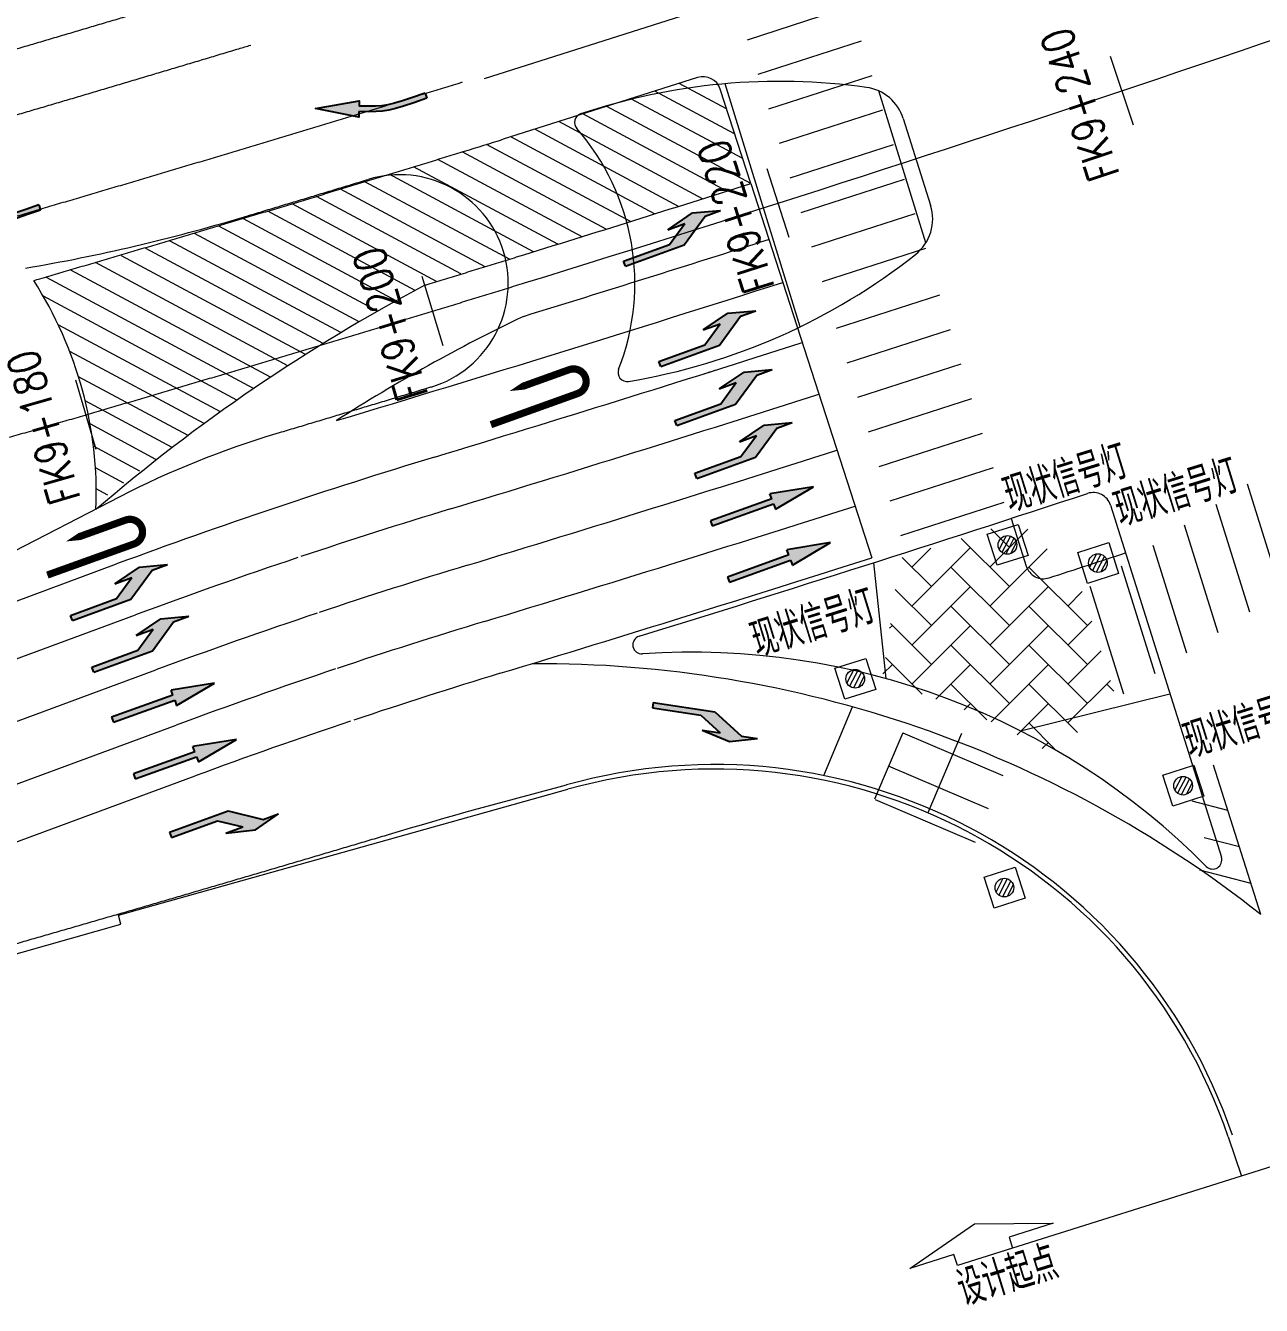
# Model space of a CAD drawing. Header units: millimetres. Extents: x 523446 to 528898, y 388189 to 392165.
# Drawn here: x 525343.4 to 525411.7, y 388938.6 to 389009.4 of the extents above; entities that cross this region are included whole.
import ezdxf
from ezdxf.enums import TextEntityAlignment as Align

# ---------------------------------------------------------------- set-up
doc = ezdxf.new("R2010")
doc.units = ezdxf.units.MM
doc.linetypes.add('33', pattern=[6, 3, -3])
for name, color, linetype, lineweight in [('0-现状交通设施2018', 7, 'Continuous', 0), ('0-现状信号灯', 7, 'Continuous', 40), ('000-scy-机动车道线', 5, 'Continuous', 60), ('人行横道', 7, 'Continuous', 30), ('设计范围', 7, 'Continuous', 40)]:
    doc.layers.add(name, color=color, linetype=linetype, lineweight=lineweight)
for name, color, linetype in [('FZZD-标注路线桩号', 7, 'Continuous'), ('MEDS道路平面中线-FZZD', 7, 'Continuous'), ('侧分带与渠化岛', 3, 'Continuous'), ('标注', 3, 'Continuous'), ('标线（实）', 1, 'Continuous'), ('标线（虚）', 1, '33'), ('箭头', 7, 'Continuous')]:
    doc.layers.add(name, color=color, linetype=linetype)
doc.styles.add('HZTXT_S', font='TXT_S.shx', dxfattribs={"width": 0.75, "bigfont": 'HZTXT.shx'})
doc.styles.add('MEDS', font='TXT_S.SHX', dxfattribs={"width": 0.75, "bigfont": 'hztxt.shx'})

# ---------------------------------------------------------------- blocks, each defined once
blk = doc.blocks.new('y')
blk.add_hatch(color=0).paths.add_polyline_path([(0.5500000000000007, 0.2249999999999988), (0.5500000000000007, -0.2750000000000011), (0.75, 0.5249999999999989), (0.5500000000000007, 1.274999999999999), (0.5500000000000007, 0.8249999999999988), (0, -8.47806673350119e-16), (0, -1.725000000000001), (0.1500000000000004, -1.725000000000001), (0.1500000000000004, -0.3750000000000009)])
at = {"color": 0}
for p, q in [((0.75, 0.524999999999999), (0.5500000000000007, 1.274999999999999)), ((0.5500000000000007, 0.8249999999999988), (0.5500000000000007, 1.274999999999999)), ((0, -8.881784197001252e-16), (0.5500000000000007, 0.8249999999999988)), ((0.5500000000000007, -0.2750000000000012), (0.75, 0.524999999999999)), ((0.1500000000000004, -0.3750000000000009), (0.5500000000000007, 0.2249999999999988)), ((0.5500000000000007, -0.2750000000000012), (0.5500000000000007, 0.2249999999999988)), ((0, -1.725000000000001), (0, -4.440892098500626e-16)), ((0.1500000000000004, -1.725000000000001), (0.1500000000000004, -0.3750000000000009)), ((0, -1.725000000000001), (0.1500000000000004, -1.725000000000001))]:
    blk.add_line(p, q, dxfattribs=at)
blk = doc.blocks.new('zx')
blk.add_hatch(color=0).paths.add_polyline_path([(0.07499999999999973, -1.2), (0.2249999999999996, -1.2), (0, 0), (-0.2250000000000001, -1.2), (-0.07500000000000019, -1.2), (-0.07500000000000019, -3), (0.07499999999999973, -3)])
at = {"color": 0}
for p, q in [((0, 0), (-0.2250000000000001, -1.2)), ((0.2249999999999996, -1.2), (0, 0)), ((-0.07500000000000018, -1.2), (-0.2250000000000001, -1.2)), ((-0.07500000000000018, -1.2), (-0.07500000000000018, -3)), ((0.07499999999999973, -3), (0.07499999999999973, -1.2)), ((0.07499999999999973, -1.2), (0.2249999999999996, -1.2)), ((-0.07500000000000018, -3), (0.07499999999999973, -3))]:
    blk.add_line(p, q, dxfattribs=at)
blk = doc.blocks.new('箭头（调头）')
at = {"color": 0}
blk.add_lwpolyline([(0, 0, 0.4, 0.4, 0), (0, 5.099999999998545, 0.4, 0.4, 0.9999999999999999), (-1.399999999994179, 5.099999999998545, 0.4, 0.4, 0), (-1.399999999994179, 4, 1.2, 0, 0), (-1.399999999994179, 1.599999999998545, 0, 0, 0)], format="xyseb", dxfattribs=at)
blk = doc.blocks.new('箭头新国标')
at = {"linetype": 'Continuous'}
blk.add_hatch(color=256, dxfattribs=at).paths.add_polyline_path([(525627.0375646695, 389043.7308546441), (525626.85991736, 389043.2382465906), (525626.7264190881, 389042.8397805197), (525626.6307628449, 389042.4909715736), (525626.566641627, 389042.1473349018), (525626.5277484291, 389041.7643856538), (525626.5077762465, 389041.2976389701), (525626.5004180741, 389040.7026100042), (525626.4993669065, 389039.9348139126), (525626.7993669065, 389039.9348139126), (525626.8003827379, 389040.6850524278), (525626.8074935557, 389041.2662805773), (525626.8267943476, 389041.7217808149), (525626.8643801003, 389042.0948355765), (525626.9263458007, 389042.4287272991), (525627.0187864351, 389042.7667384183), (525627.1477969905, 389043.152151371), (525627.3194724558, 389043.6282486013), (525627.6013802422, 389043.5256425583), (525627.9993669065, 389045.9348139124), (525626.7556568834, 389043.8334606873)])
at = {"linetype": 'ByBlock'}
blk.add_line((525626.7993669066, 389039.9348139127), (525626.4993669066, 389039.9348139127), dxfattribs=at)
at = {"color": 0, "linetype": 'Continuous'}
blk.add_lwpolyline([(525627.0375646695, 389043.7308546443), (525626.7556568834, 389043.8334606873), (525627.9993669066, 389045.9348139127), (525627.601380242, 389043.5256425583), (525627.3194724558, 389043.6282486013)], dxfattribs=at)
for points in [[(525626.4993669066, 389039.9348139127), (525626.5004180742, 389040.7026100102), (525626.5077762466, 389041.2976389727), (525626.5277484292, 389041.7643856526), (525626.566641627, 389042.1473349023), (525626.6307628448, 389042.4909715739), (525626.7264190878, 389042.8397805199), (525626.859917361, 389043.2382465926), (525627.0375646695, 389043.7308546443)], [(525626.7993669066, 389039.9348139127), (525626.8003827378, 389040.6850524206), (525626.8074935558, 389041.2662805753), (525626.8267943477, 389041.7217808146), (525626.8643801003, 389042.0948355763), (525626.9263458005, 389042.4287272979), (525627.0187864351, 389042.7667384176), (525627.1477969913, 389043.1521513727), (525627.3194724558, 389043.6282486013)]]:
    blk.add_lwpolyline(points)
blk = doc.blocks.new('7')
at = {"layer": '0-现状信号灯', "linetype": 'Continuous', "lineweight": 0, "ltscale": 0.005}
for p, q in [((525414.8998679431, 388753.3593147711), (525416.6155864513, 388753.903658412)), ((525416.6155864513, 388753.903658412), (525417.1599300923, 388752.187939904)), ((525415.444211584, 388751.643596263), (525414.8998679431, 388753.3593147711)), ((525415.9374142907, 388753.2836228181), (525415.5550406991, 388752.5458674628)), ((525416.1805043139, 388753.2636822056), (525415.7114769937, 388752.3587362973)), ((525416.3737923226, 388753.1476530984), (525415.9177153029, 388752.2676936266)), ((525416.511550422, 388752.9244840396), (525416.1794835215, 388752.2837909074)), ((525417.1599300923, 388752.187939904), (525415.444211584, 388751.643596263))]:
    blk.add_line(p, q, dxfattribs=at)
blk.add_ellipse((525416.0179651701, 388752.7739053484), major_axis=(0.3648974809175849, 0.3648974809175849), ratio=0.9999999999947542, start_param=3.156470216024712, end_param=9.439655523204298, dxfattribs=at)

msp = doc.modelspace()

# ---------------------------------------------------------------- hatches: boundary and pattern name
at = {"layer": '人行横道', "linetype": 'ByBlock', "lineweight": 0}
h = msp.add_hatch(dxfattribs=at)
h.set_pattern_fill('AR-HBONE', color=256, scale=0.015, style=0)
h.set_pattern_definition([(45, (0, 0), (2.1316282072803e-16, 2.155261469056597), [4.572, -1.524]), (135, (1.077629999956116, 1.077630000014324), (2.1316282072803e-16, 2.155261469056597), [4.572, -1.524])])
edge = h.paths.add_edge_path()
edge.add_line((525401.6431607957, 388978.6318847154), (525398.318196571, 388982.0526454707))
edge.add_arc((524927.8786707587, 390428.2086588535), 1520.749999996594, 287.7593095609963, 288.01988508866117, ccw=False)
edge.add_line((525391.7363798604, 388979.9280961874), (525390.734393727, 388973.0729369409))
edge.add_arc((525381.5204486221, 388938.2720286837), 35.99999999887685, 59.14242779336257, 75.17053525860052, ccw=False)
edge.add_line((525399.9850541898, 388969.1760468876), (525403.7903900684, 388971.8779062356))
edge.add_line((525403.7903900684, 388971.8779062356), (525401.6431607957, 388978.6318847154))

# ---------------------------------------------------------------- linework, layer by layer
at = {"layer": '000-scy-机动车道线', "color": 5, "linetype": 'ByBlock', "lineweight": 0}
for p, q in [((525348.5518779297, 388960.1828779299), (525373.381885778, 388967.1470225602)), ((525299.9998779297, 388945.9334732658), (525348.6748779297, 388959.6808779296)), ((525348.6748779297, 388959.6808779296), (525348.5518779297, 388960.1828779299)), ((525409.8808234223, 388947.9358015694), (525410.6229041865, 388945.7575073958))]:
    msp.add_line(p, q, dxfattribs=at)
for radius in [30.25, 30]:
    msp.add_arc((525381.4834499272, 388938.261651551), radius, 18.81246688231681, 105.6673694066496, dxfattribs=at)
at = {"layer": 'FZZD-标注路线桩号', "color": 7, "linetype": 'ByBlock', "lineweight": 0}
for p, q in [((525404.6430490115, 389003.8843532153), (525403.3733702411, 389007.6774938428)), ((525385.6102425323, 388997.6542879181), (525384.3912503307, 389001.4640199313)), ((525366.4963390455, 388991.6784118309), (525365.3278164156, 388995.503925504)), ((525347.3151532693, 388985.9385586795), (525346.1881701916, 388989.7765150553))]:
    msp.add_line(p, q, dxfattribs=at)
at = {"layer": 'MEDS道路平面中线-FZZD', "color": 6, "linetype": 'ByBlock', "lineweight": 0}
msp.add_lwpolyline([(525342.518037544, 388986.618925404, 0.000108906), (525343.502013592, 388986.906007452, 0.000111042), (525344.485862031, 388987.193526521, 0.000113177), (525345.469580206, 388987.481490957, 0.000115312), (525346.453165452, 388987.769909102, 0.000117448), (525347.436615094, 388988.058789296, 0.000119583), (525348.419926441, 388988.348139873, 0.000121719), (525349.403096794, 388988.637969165, 0.000123854), (525350.38612344, 388988.928285501, 0.00012599), (525351.369003653, 388989.219097204, 0.000128125), (525352.351734696, 388989.510412595, 0.00013026), (525353.334313818, 388989.80223999, 0.000132396), (525354.316738254, 388990.094587701, 0.000134531), (525355.299005228, 388990.387464037, 0.000136667), (525356.28111195, 388990.680877302, 0.000138802), (525357.263055614, 388990.974835796, 0.000140937), (525358.244833403, 388991.269347813, 0.000143073), (525359.226442483, 388991.564421645, 0.000145208), (525360.207880009, 388991.860065578, 0.000147344), (525361.189143119, 388992.156287895, 0.000149479), (525362.170228937, 388992.453096872, 0.000151615), (525363.151134572, 388992.750500782, 0.00015375), (525364.131857118, 388993.048507892, 0.000155885), (525365.112393652, 388993.347126466, 0.000158021), (525366.092741239, 388993.646364761, 0.000160156), (525367.072896924, 388993.946231029, 0.000162292), (525368.052857739, 388994.246733519, 0.000164427), (525369.032620699, 388994.547880471, 0.000166562), (525370.012182802, 388994.849680124, 0.000170833), (525370.991541029, 388995.152140708)], format="xyb", dxfattribs=at)
at = {"layer": 'MEDS道路平面中线-FZZD', "color": 233, "linetype": 'ByBlock', "lineweight": 0}
msp.add_arc((524927.878670771, 390428.208658858), 1500.000000000167, 287.1820392403596, 290.1740171137956, dxfattribs=at)
at = {"layer": '人行横道', "linetype": 'ByBlock', "lineweight": 0}
for p, q in [((525391.9014009603, 388970.2719356004), (525390.329436192, 388966.5937666582)), ((525395.1455576946, 388970.2289968038), (525393.2731856897, 388965.8479186172))]:
    msp.add_line(p, q, dxfattribs=at)
for points in [[(525383.3081715897, 389008.60248146), (525389.0177775895, 389010.447846184)], [(525383.9008864982, 389006.6921826768), (525389.6104924979, 389008.5375474008)], [(525384.4936014066, 389004.7818838935), (525390.2032074063, 389006.6272486175)], [(525385.086316315, 389002.8715851102), (525390.7959223147, 389004.7169498343)], [(525385.6790312234, 389000.961286327), (525391.3886372232, 389002.806651051)], [(525386.2717461318, 388999.0509875437), (525391.9813521316, 389000.8963522678)], [(525386.8644610402, 388997.1406887604), (525392.57406704, 388998.9860534845)], [(525387.4571759487, 388995.2303899772), (525393.1667819484, 388997.0757547012)], [(525388.2282654177, 388992.6449426997), (525393.9378714175, 388994.4903074238)], [(525388.8209803262, 388990.7346439165), (525394.5305863259, 388992.5800086405)], [(525389.4136952346, 388988.8243451332), (525395.1233012343, 388990.6697098573)], [(525390.006410143, 388986.9140463499), (525395.7160161427, 388988.759411074)], [(525390.5991250514, 388985.0037475667), (525396.3087310512, 388986.8491122908)], [(525391.1918399598, 388983.0934487834), (525396.9014459596, 388984.9388135075)], [(525412.8169388649, 388978.0763246602), (525410.955423713, 388984.0243293007)], [(525391.7845548682, 388981.1831500002), (525397.494160868, 388983.0285147242)], [(525411.0761305239, 388976.9424877745), (525409.214615372, 388982.8904924151)], [(525409.335322183, 388975.808650889), (525407.473807031, 388981.7566555295)], [(525407.594513842, 388974.6748140033), (525405.7329986901, 388980.6228186439)], [(525405.8537055011, 388973.5409771177), (525403.9921903491, 388979.4889817582)], [(525404.1128971601, 388972.4071402321), (525402.2513820083, 388978.3551448726)], [(525391.9014009603, 388970.2719356004), (525397.4186795778, 388967.9139776761)], [(525391.0931827843, 388968.4423541951), (525396.6104614015, 388966.084396271)], [(525390.3739077765, 388966.5747605263), (525395.8911863944, 388964.2168026022)]]:
    msp.add_lwpolyline(points, dxfattribs=at)
at = {"layer": '侧分带与渠化岛', "color": 3, "lineweight": 0}
for p, q in [((525386.2323440381, 388992.7315495993), (525382.0731999436, 389006.1662179669)), ((525386.2323440381, 388992.7315495993), (525382.0731999436, 389006.1662179669)), ((525393.1710478725, 388997.3697005654), (525390.571403437, 389005.7669477084)), ((525393.1710478725, 388997.3697005654), (525390.571403437, 389005.7669477084)), ((525391.9230114943, 389004.2411875341), (525393.4339195347, 388999.4428083992)), ((525391.9230114943, 389004.2411875341), (525393.4339195347, 388999.4428083992)), ((525403.3740878657, 388982.8575235744), (525409.5048565848, 388963.3872765994)), ((525397.8891478829, 388982.1295195273), (525398.7230322598, 388979.4913736662)), ((525390.2737635594, 388979.6771495183), (525390.9543172643, 388973.2720354141)), ((525398.4109648949, 388970.3733986361), (525406.6557794738, 388972.4354461753))]:
    msp.add_line(p, q, dxfattribs=at)
at = {"layer": '侧分带与渠化岛', "color": 3, "lineweight": 0, "flags": 128}
for points in [[(525355.3720080452, 388998.7686615775, 1.314787057960949e-05), (525355.7343077133, 388998.8773332738, 1.587060706276456e-05), (525356.1686835772, 388999.0077415656, 1.597605462750363e-05), (525356.6030132751, 388999.1382566388, 1.608151557463766e-05), (525357.0372965573, 388999.2688792102, 1.618697760947431e-05), (525357.4715331827, 388999.3996099989, 1.62924163966991e-05), (525357.9057228982, 388999.5304497207, 1.639789319360079e-05), (525358.3398654584, 388999.6613990932, 1.650333422052266e-05), (525358.7739606133, 388999.792458833, 1.660878908587779e-05), (525359.2080081138, 388999.9236296566, 1.671428213150134e-05), (525359.6420077113, 389000.0549122803, 1.681973937570411e-05), (525360.0759591531, 389000.1863074198, 1.692517367451174e-05), (525360.5098621908, 389000.3178157915, 1.703058514613495e-05), (525360.9437165698, 389000.4494381099, 1.713603496576567e-05), (525361.3775220414, 389000.5811750913, 1.724148609102596e-05), (525361.8112783484, 389000.7130274494, 1.734707397589429e-05), (525362.2449852403, 389000.8449958997, 3.776937128735446e-06), (525362.3388353245, 389000.8735783732, 3.776937128735446e-06)], [(525355.3720080452, 388998.7686615775, 1.314787057960949e-05), (525355.7343077133, 388998.8773332738, 1.587060706276456e-05), (525356.1686835772, 388999.0077415656, 1.597605462750363e-05), (525356.6030132751, 388999.1382566388, 1.608151557463766e-05), (525357.0372965573, 388999.2688792102, 1.618697760947431e-05), (525357.4715331827, 388999.3996099989, 1.62924163966991e-05), (525357.9057228982, 388999.5304497207, 1.639789319360079e-05), (525358.3398654584, 388999.6613990932, 1.650333422052266e-05), (525358.7739606133, 388999.792458833, 1.660878908587779e-05), (525359.2080081138, 388999.9236296566, 1.671428213150134e-05), (525359.6420077113, 389000.0549122803, 1.681973937570411e-05), (525360.0759591531, 389000.1863074198, 1.692517367451174e-05), (525360.5098621908, 389000.3178157915, 1.703058514613495e-05), (525360.9437165698, 389000.4494381099, 1.713603496576567e-05), (525361.3775220414, 389000.5811750913, 1.724148609102596e-05), (525361.8112783484, 389000.7130274494, 1.734707397589429e-05), (525362.2449852403, 389000.8449958997, 3.776937128735446e-06), (525362.3388353245, 389000.8735783732, 3.776937128735446e-06)], [(525365.8350269294, 388989.3941777358, -3.851938815397434e-06), (525365.7386072847, 388989.3648127561, -1.734707397953832e-05), (525365.3017211795, 388989.2318772961, -1.724148608958653e-05), (525364.8648047646, 388989.0990646927, -1.713603496468166e-05), (525364.4278582993, 388988.9663742153, -1.703058514545975e-05), (525363.9908820395, 388988.8338051326, -1.692517367363514e-05), (525363.5538762436, 388988.7013567142, -1.681973937839685e-05), (525363.1168411673, 388988.5690282285, -1.671428213094494e-05), (525362.6797770675, 388988.4368189446, -1.660878908560807e-05), (525362.2426841987, 388988.3047281307, -1.650333422211963e-05), (525361.805562816, 388988.1727550555, -1.639789319745158e-05), (525361.3684131737, 388988.0408989873, -1.629241639674776e-05), (525360.9312355252, 388987.9091591939, -1.618697760955759e-05), (525360.4940301245, 388987.7775349439, -1.608151557341862e-05), (525360.0567972217, 388987.6460255042, -1.597605462681424e-05), (525359.6195370712, 388987.5146301434, -1.587060706611043e-05), (525359.1822499228, 388987.3833481285, -1.57651604988831e-05), (525358.7449360274, 388987.2521787269, -1.565971494092172e-05), (525358.3075956355, 388987.121121206, -1.555431914909194e-05), (525357.8702289967, 388986.990174833, -1.544891219648666e-05), (525357.4328363583, 388986.8593388741), (525357.2402458804, 388986.8017815525, 0.0465328482933165), (525348.6280391023, 388983.3278408541), (525316.4498505318, 388966.7220726545, -0.05087194409173101)], [(525365.8350269294, 388989.3941777358, -3.851938815397434e-06), (525365.7386072847, 388989.3648127561, -1.734707397953832e-05), (525365.3017211795, 388989.2318772961, -1.724148608958653e-05), (525364.8648047646, 388989.0990646927, -1.713603496468166e-05), (525364.4278582993, 388988.9663742153, -1.703058514545975e-05), (525363.9908820395, 388988.8338051326, -1.692517367363514e-05), (525363.5538762436, 388988.7013567142, -1.681973937839685e-05), (525363.1168411673, 388988.5690282285, -1.671428213094494e-05), (525362.6797770675, 388988.4368189446, -1.660878908560807e-05), (525362.2426841987, 388988.3047281307, -1.650333422211963e-05), (525361.805562816, 388988.1727550555, -1.639789319745158e-05), (525361.3684131737, 388988.0408989873, -1.629241639674776e-05), (525360.9312355252, 388987.9091591939, -1.618697760955759e-05), (525360.4940301245, 388987.7775349439, -1.608151557341862e-05), (525360.0567972217, 388987.6460255042, -1.597605462681424e-05), (525359.6195370712, 388987.5146301434, -1.587060706611043e-05), (525359.1822499228, 388987.3833481285, -1.57651604988831e-05), (525358.7449360274, 388987.2521787269, -1.565971494092172e-05), (525358.3075956355, 388987.121121206, -1.555431914909194e-05), (525357.8702289967, 388986.990174833, -1.544891219648666e-05), (525357.4328363583, 388986.8593388741), (525357.2402458804, 388986.8017815525, 0.0465328482933165), (525348.6280391023, 388983.3278408541), (525316.4498505318, 388966.7220726545, -0.05087194409173101)]]:
    msp.add_lwpolyline(points, format="xyb", dxfattribs=at)
at = {"layer": '侧分带与渠化岛', "color": 3, "lineweight": 0}
for centre, radius, start, end in [((525385.1016927826, 388971.799399215), 34.5, 82.03037461235898, 108.6146195890514), ((525385.1016927826, 388971.799399215), 34.5, 82.03037461235898, 108.6146195890514), ((525389.538432099, 389003.4903339478), 2.5, 17.47811161833797, 82.03037461235898), ((525389.538432099, 389003.4903339478), 2.5, 17.47811161833797, 82.03037461235898), ((525374.2488543134, 389004.0207569946), 0.5, 108.6146195816657, 221.1699658247221), ((525374.2488543134, 389004.0207569946), 0.5, 108.6146195816657, 221.1699658247221), ((525364.0865932077, 388995.1337751371), 12.99999990061964, 338.5554864595723, 41.16996581782075), ((525364.0865932077, 388995.1337751371), 12.99999990061964, 338.5554864595723, 41.16996581782075), ((525364.0865932077, 388995.1337751371), 5.999999900619644, 286.9353843416453, 106.9353843416453), ((525364.0865932077, 388995.1337751371), 5.999999900619644, 286.9353843416453, 106.9353843416453), ((525391.0493401394, 388998.691954813), 2.5, 308.3441007428063, 17.47811161833797), ((525391.0493401394, 388998.691954813), 2.5, 308.3441007428063, 17.47811161833797), ((525326.6441530697, 389094.5533719895), 100, 279.6524303441021, 286.6950963691629), ((525326.6441530697, 389094.5533719895), 100, 279.6524303441021, 286.6950963691629), ((525371.0419918407, 389023.9856005379), 34.74999999933045, 279.4273175869718, 308.3441007428063), ((525371.0419918407, 389023.9856005379), 34.74999999933045, 279.4273175869718, 308.3441007428063), ((525376.6520159153, 388990.1981749207), 0.5, 158.5554864533639, 279.4273175869718), ((525376.6520159153, 388990.1981749207), 0.5, 158.5554864533639, 279.4273175869718), ((524927.9940136655, 390428.2522201784), 1520.55, 287.1879345496922, 288.1680159183603), ((525402.4202561076, 388982.5571821399), 1, 17.47811161833797, 108.1680159183603), ((524930.1861432786, 390424.6800723879), 1520.25, 288.0006472053022, 288.1679252407764), ((525399.6765333473, 388979.7927632412), 1, 197.5410833484749, 288.0006472116459), ((525377.4747524116, 388975.1313828093), 0.5, 107.1879345496922, 273.9470124931316), ((525380.2625249762, 388934.7274433463), 40, 44.74415606890836, 93.9470124997859), ((525409.0279407057, 388963.2371058821), 0.5, 224.7441560689084, 17.47811161097416)]:
    msp.add_arc(centre, radius, start, end, dxfattribs=at)
at = {"layer": '标线（实）', "linetype": 'ByBlock', "lineweight": 0}
for p, q in [((525380.4226333097, 389010.1396938098), (525368.7548711156, 389006.4324935906)), ((525380.550703767, 389006.5079657832), (525369.814715816, 389003.096818365)), ((525383.4894363699, 389000.6509261302), (525381.8050518368, 389005.8624552711)), ((525383.4894363699, 389000.6509261302), (525390.178466055, 388979.9548959519)), ((525387.5242874337, 388967.9023462497), (525389.1196030183, 388971.7054495831)), ((525411.6949484932, 388960.2168949456), (525409.0689953193, 388968.4766701919))]:
    msp.add_line(p, q, dxfattribs=at)
for points in [[(525342.1854750253, 388998.6380676547, 0.0001153119999947778), (525343.1643117341, 388998.9250933902, 0.0001174480000067132), (525344.1429263497, 388999.2125533464, 0.0001195829999988449), (525345.1213162726, 388999.5004557496, 0.0001217190000045294), (525346.0994787952, 388999.7888087924, 0.0001238539999989729), (525347.0774112729, 389000.0776206843, 0.0001259900000097396), (525348.0551109996, 389000.3668996122, 0.0001281250000082122), (525349.0325753043, 389000.6566537725, 0.0001302599999948009), (525350.0098014657, 389000.946891343, 0.000132396000004628), (525350.9867867355, 389001.2376204915, 0.0001345309999908168), (525351.9635284197, 389001.5288493996, 0.0001366669999975821), (525352.9400237363, 389001.8205862196, 0.0001388019999966383), (525353.916269956, 389002.1128391176, 0.0001409370000021699), (525354.8922643117, 389002.4056162437, 0.0001430730000079834), (525355.8680039623, 389002.6989257261, 0.0001452079999989593), (525356.8434861762, 389002.992775721, 0.0001473439999976852), (525357.8187080766, 389003.2871743402, 0.0001494790000032913), (525358.7936668991, 389003.5821297247, 0.0001516150000098278), (525359.7683597485, 389003.877649975, 0.000153749999994599), (525360.7427838182, 389004.1737432141, 0.0001558849999970603), (525361.7169361959, 389004.470417533, 0.0001580210000033335), (525362.6908140066, 389004.7676810285, 0.0001601559999970609), (525363.6644143766, 389005.0655417958, 0.0001622920000051995), (525364.6377343397, 389005.3640079011, 0.0001644269999964457), (525365.6107710399, 389005.6630874373, 0.000166561999986324), (525366.5835214661, 389005.9627884526, 0.0001708330000046481), (525367.5559393076, 389006.2631055992)], [(525343.859776653, 388995.2835990372, 4.041828205360333e-05), (525344.2034337019, 388995.3844260045, 0.0001174480000068078), (525345.1837267043, 388995.672378969, 0.0001195829999919981), (525346.1638250058, 388995.9607840782, 0.0001217190000040432), (525347.143725901, 388996.2496495727, 0.0001238540000019455), (525348.1234267218, 388996.5389837036, 0.0001259899999999261), (525349.1029247553, 388996.8287947052, 0.0001281250000153555), (525350.0822173076, 388997.1190908169, 0.0001302599999945644), (525351.0613016469, 388997.4098802646, 0.0001323959999955404), (525352.0401750194, 388997.7011712662, 0.0001345309999941308), (525353.0188347023, 388997.9929720474, 0.0001366669999949696), (525353.997277911, 388998.2852908132, 0.0001388019999974974), (525354.9755018895, 388998.5781357763, 0.0001409370000054867), (525355.9535038538, 388998.8715151367, 0.0001430730000051094), (525356.9312809642, 388999.1654370793, 0.0001452079999839867), (525357.908830451, 388999.4599098055, 0.0001473439999939569), (525358.8861494416, 388999.7549414865, 0.0001494790000064058), (525359.8632351332, 389000.0505403103, 0.0001516150000107035), (525360.8400846327, 389000.3467144371, 0.0001537499999910492), (525361.8166950976, 389000.6434720398, 0.0001558849999874106), (525362.7930636129, 389000.9408212697, 0.0001580209999974482), (525363.769187283, 389001.2387702792, 0.0001601560000006581), (525364.7450632049, 389001.5373272176, 0.0001622920000198292), (525365.720688413, 389001.8365002151, 0.0001644269999992102), (525366.6960600051, 389002.136297415, 0.0001665620000008395), (525367.6711749749, 389002.4367269324, -0.0004160613156256582), (525369.814715816, 389003.096818365)], [(525365.4738817443, 388995.0257362945, 2.912339887236575e-05), (525365.654378139, 388995.080881332, 0.0001601559999963922), (525366.6336088029, 388995.3804646037, 0.0001622919999981155), (525367.6126325269, 388995.6806797393, 0.0001644269999987918), (525368.591446344, 388995.9815349581, 0.0001665619999902326), (525369.5700472507, 388996.2830384722, 0.0001708329999945027), (525370.5484261195, 388996.5851965956)]]:
    msp.add_lwpolyline(points, format="xyb", dxfattribs=at)
for points in [[(525382.6018379355, 389003.3971785538), (525378.1984240374, 389005.7605755139)], [(525382.1580387183, 389004.7703047656), (525379.5266836192, 389006.1826036741)], [(525383.4894363699, 389000.6509261302), (525375.5419048739, 389004.9165191934)], [(525383.0456371526, 389002.0240523421), (525376.8701644557, 389005.3385473536)], [(525382.1625928608, 389000.2281379366), (525374.2136452921, 389004.4944910332)], [(525379.5041313134, 388999.3851241308), (525371.5571261285, 389003.6504347127)], [(525380.8341592799, 388999.8062031649), (525372.8853857103, 389004.072462873)], [(525376.8392748482, 388998.5455426005), (525368.889449475, 389002.8123668318)], [(525378.1725046234, 388998.9649031623), (525370.2288665466, 389003.2284065525)], [(525375.5044376024, 388998.1270447992), (525367.5464380836, 389002.3982562515)], [(525372.8299230341, 388997.2926469587), (525364.8572976929, 389001.5717083713)], [(525374.1679884758, 388997.7094121252), (525366.2026629231, 389001.9845556009)], [(525370.1489253447, 388996.4617287339), (525362.1618905847, 389000.7485239589)], [(525371.4902368183, 388996.8767516927), (525363.5103649838, 389001.1597024378)], [(525367.4730238011, 388995.6517577714), (525359.4931519666, 388999.9347085165)], [(525368.8059841044, 388996.0475805023), (525360.8118991212, 389000.3381597177)], [(525366.1317123275, 388995.2367348127), (525358.1446775675, 388999.5235300377)], [(525363.8941459806, 388994.1678184549), (525355.4477533948, 388998.7011598629)], [(525364.9414011056, 388994.7406671136), (525356.7946861039, 388999.1131657965)], [(525361.8438206895, 388992.99840622), (525352.7492875322, 388997.8796171429)], [(525362.8617297468, 388993.5870054778), (525354.0992789958, 388998.2899813841)], [(525359.8502862151, 388991.798513261), (525350.053880424, 388997.0564327305)], [(525360.8401051353, 388992.4021890358), (525351.4023548231, 388997.4676112093)], [(525358.8740827373, 388991.1875298164), (525348.7038889604, 388996.6460684893)], [(525356.9523952143, 388989.938156495), (525345.917786887, 388995.8606430885)], [(525357.9020289122, 388990.5634004519), (525347.2662612861, 388996.2718215674)], [(525356.0156153645, 388989.3060136307), (525344.5677954234, 388995.4502788474)], [(525355.0914615659, 388988.6670941216), (525344.3911683804, 388994.4101473463)], [(525354.1797173591, 388988.0215141459), (525345.2180223247, 388992.8314282926)], [(525353.2801769585, 388987.3693841527), (525345.8501503456, 388991.3572223884)], [(525352.3926446406, 388986.7108091905), (525346.335371922, 388989.9618639994)], [(525351.5051123227, 388986.0522342282), (525346.7031146839, 388988.6295587507)], [(525350.6175800049, 388985.393659266), (525346.9730034459, 388987.3497736263)], [(525349.730047687, 388984.7350843038), (525347.1588754668, 388986.1150819032)], [(525348.8425153691, 388984.0765093415), (525347.2708892798, 388984.9200313014)], [(525347.9549830512, 388983.4179343793), (525347.3167294759, 388983.7604973531)], [(525409.8621344529, 388965.981899513), (525407.8986730555, 388966.4924997656)], [(525410.5050586853, 388963.9596206266), (525408.5482702577, 388964.4684855662)], [(525411.1479829171, 388961.9373417423), (525408.3092717596, 388962.6755516383)]]:
    msp.add_lwpolyline(points, dxfattribs=at)
at = {"layer": '标线（实）', "linetype": 'ByBlock', "lineweight": 0, "flags": 128}
msp.add_lwpolyline([(525339.5725772199, 388957.6607493181, 9.648911747974292e-06), (525340.0144301557, 388957.7876206303, 9.754386217711594e-06), (525340.4563071905, 388957.9145731062, 9.859905367412166e-06), (525340.8982080711, 388958.0416074945, 9.965257456467632e-06), (525341.3401325863, 388958.168724557, 1.007081247499786e-05), (525341.782080505, 388958.2959250493, 1.017611291160451e-05), (525342.2240515787, 388958.4232097228, 1.02815717509142e-05), (525342.6660455996, 388958.5505793403, 1.038709225469471e-05), (525343.1080623295, 388958.6780346566, 1.049252565631683e-05), (525343.5501015311, 388958.8055764266, 1.059799479640614e-05), (525343.9921629783, 388958.933205409, 1.070333196192936e-05), (525344.4342464316, 388959.0609223587, 1.080895994696309e-05), (525344.8763516824, 388959.1887280397, 1.091440415953885e-05), (525345.3184784591, 388959.316623198, 1.101984871490068e-05), (525345.7606265547, 388959.4446085988, 1.112535497689467e-05), (525346.2027957297, 388959.572684998, 1.123067748118042e-05), (525346.6449857381, 388959.7008531496, 1.133619421619832e-05), (525347.0871963664, 388959.8291138177, 1.144161438524173e-05), (525347.5294273624, 388959.9574677549, 1.154707053201361e-05), (525347.9716784941, 388960.0859157205, 1.165250138154498e-05), (525348.4139495238, 388960.2144584717, 1.175799399552201e-05), (525348.8562402272, 388960.3430967706, 1.18634870093114e-05), (525349.2985503476, 388960.4718313695, 1.196885775613802e-05), (525349.7408796487, 388960.6006630268, 1.207436172588663e-05), (525350.1832279132, 388960.7295925075, 1.217980484938413e-05), (525350.6255948786, 388960.8586205628, 1.228521263553291e-05), (525351.0679803197, 388960.9877479553, 1.239069248200383e-05), (525351.5103839878, 388961.1169754411, 1.249614734317442e-05), (525351.9528056495, 388961.2463037808, 1.260166405733801e-05), (525352.3952450617, 388961.3757337328, 1.270702276699016e-05), (525352.8377019748, 388961.5052660533, 1.281245378545523e-05), (525353.2801761574, 388961.6349015044, 1.291800797287247e-05), (525353.7226673701, 388961.7646408459, 1.302344007962042e-05), (525354.1651753517, 388961.8944848317, 1.312881141426981e-05), (525354.6076998712, 388962.0244342245, 1.323429134477524e-05), (525355.0502406926, 388962.1544897861, 1.333983323862964e-05), (525355.4927975578, 388962.2846522717, 1.344524231122803e-05), (525355.9353702219, 388962.4149224408, 1.355066285885634e-05), (525356.377958441, 388962.5453010535, 1.365618141831281e-05), (525356.820561978, 388962.675788872, 1.376157810191635e-05), (525357.2631805727, 388962.8063866519, 1.386703670654373e-05), (525357.7058139829, 388962.9370951544, 1.397253216335942e-05), (525358.1484619677, 388963.0679151416, 1.407794200200853e-05), (525358.5911242622, 388963.1988473681, 1.418335256915317e-05), (525359.0338006292, 388963.3298925975, 1.428886140085875e-05), (525359.4764908232, 388963.461051591, 1.439430970835771e-05), (525359.9191945817, 388963.5923251049, 1.449973386837669e-05), (525360.3619116611, 388963.7237139016, 1.460522005797408e-05), (525360.8046418031, 388963.8552187389, 1.471068216127571e-05), (525361.2473847712, 388963.9868403819, 1.481608384731259e-05), (525361.6901402929, 388964.1185795847, 1.492152278753902e-05), (525362.1329081237, 388964.2504371103, 1.502693784085681e-05), (525362.5756880156, 388964.3824137209, 1.513241499499837e-05), (525363.018479707, 388964.5145101745, 1.523792956163903e-05), (525363.461282943, 388964.6467272318, -0.00998662430565437), (525373.3143727435, 388967.3877339853, 1.534328601782887e-05)], format="xyb", dxfattribs=at)
at = {"layer": '标线（实）', "linetype": 'ByBlock', "lineweight": 0}
for centre, radius, start, end in [((525380.8535165385, 389005.5549157188), 1, 17.91101488456112, 107.6266232923606), ((524927.878670771, 390428.208658858), 1498.500000000167, 287.1820392403596, 287.7006912841571), ((524927.878670771, 390428.208658858), 1501.750000000167, 287.1591184099917, 287.7006912841571), ((525325.4353085022, 388983.4761257949), 21.88326874599297, 357.7645167738879, 32.65411644530253), ((525412.3302719172, 388906.8628541728), 99.8409489340038, 117.9895388352989, 130.6411544705131), ((524927.8786707702, 390428.2086588608), 1504.25, 286.7180215067782, 287.701495252032), ((525412.3302719161, 388906.8628541749), 95.84094893164287, 115.5895582182874, 122.6710430338234), ((524927.8786707702, 390428.2086588608), 1507.75, 286.8933062251645, 287.7019816195231), ((524927.8786707702, 390428.2086588608), 1507.75, 287.4871141534725, 287.5105544965989), ((524927.8786707702, 390428.2086588608), 1510.75, 286.8933062251645, 287.7023967151312), ((524927.8786707702, 390428.2086588608), 1514, 286.8933062251645, 287.7028445408556), ((525456.8985095985, 388686.2677126384), 312.75, 106.8933062251645, 110.2903861445872), ((525456.8985095985, 388686.2677126384), 309.75, 106.8933062251645, 108.4966665652648), ((524927.8786707702, 390428.2086588608), 1517.25, 286.8933062251645, 287.7032904490569), ((525456.8985095985, 388686.2677126384), 306.5, 106.8933062251645, 108.5028789495868), ((524927.8786707702, 390428.2086588608), 1520.25, 286.8933062251645, 287.7037344544721), ((525456.8985095985, 388686.2677126384), 303.25, 106.8933062251645, 108.5092242611955), ((525371.723031403, 388909.595794166), 64.5, 51.70433565676338, 90.28459300153463), ((525456.8985095985, 388686.2677126384), 300.25, 106.8933062251645, 108.5156974305863)]:
    msp.add_arc(centre, radius, start, end, dxfattribs=at)
at = {"layer": '标线（虚）', "linetype": 'ByBlock', "lineweight": 0}
for p, q in [((525338.937223513, 388976.0959754055), (525348.4436040794, 388979.6106790938)), ((525320.9894887861, 388966.2618556073), (525349.4839389046, 388976.796837689)), ((525334.8095639088, 388967.9064065147), (525350.6109682985, 388973.7485095004)), ((525329.2589805111, 388962.3892280477), (525351.7379976924, 388970.7001813118)), ((525342.6689990055, 388964.1487121596), (525352.7783325176, 388967.886339907))]:
    msp.add_line(p, q, dxfattribs=at)
at = {"layer": '标线（虚）', "linetype": 'ByBlock', "lineweight": 0, "flags": 128}
for points in [[(525340.7900034526, 389007.4724924304, 1.312881141665333e-05), (525341.2229829535, 389007.5996396879, 1.323429134660701e-05), (525341.6559024365, 389007.7268685114, 1.333983324103471e-05), (525342.0887616792, 389007.8541796136, 1.344524231339059e-05), (525342.5215604535, 389007.9815737057, 1.355066285682502e-05), (525342.9542985255, 389008.109051497, 1.365618142209531e-05), (525343.3869756572, 389008.2366136951, 1.376157810069076e-05), (525343.8195916275, 389008.3642610126, 1.38670367103591e-05), (525344.2521462012, 389008.491994158, 1.397253216259862e-05), (525344.684639138, 389008.6198138376, 1.407794200386329e-05), (525345.1170702187, 389008.7477207639, 1.418335257095857e-05), (525345.5494392023, 389008.8757156432, 1.428886139389347e-05), (525345.9817458494, 389009.0037991815, 1.43943097063552e-05), (525346.4139899359, 389009.1319720894, 1.449973387433925e-05), (525346.8461712229, 389009.2602350732, 1.460522005902122e-05), (525347.2782894778, 389009.38858884, 1.471068216461984e-05), (525347.7103444563, 389009.5170340945, 1.481608384842349e-05), (525348.1423359337, 389009.645571546, 1.492152278424089e-05), (525348.5742636698, 389009.7742018993, 1.502693784268637e-05), (525349.006127423, 389009.9029258591, 1.513241499199166e-05), (525349.437926959, 389010.0317441311, 1.523792955875846e-05), (525349.869662043, 389010.1606574215, 1.534328601635097e-05), (525350.30133243, 389010.2896664331, 1.544881437817121e-05), (525350.7329378879, 389010.4187718718, 1.55542825034391e-05), (525351.1644781725, 389010.5479744407, 1.565975162167354e-05), (525351.5959530459, 389010.6772748436, 1.576516049258264e-05), (525352.0273622723, 389010.8066737853, 1.587064381156145e-05), (525352.4587055969, 389010.9361719647, 1.597609139035695e-05), (525352.8899828024, 389011.0657700914, 1.608161355319094e-05), (525353.3211936178, 389011.1954688592, 1.618697760945252e-05), (525353.7523378268, 389011.3252689776, 1.629241638844594e-05), (525354.1834151724, 389011.4551711443, 0.000299836765142563), (525366.2243657559, 389015.0961811868)], [(525340.4741724733, 389003.7325456042, 1.281245378562122e-05), (525340.9080171165, 389003.859653495, 1.29180079695803e-05), (525341.3418080608, 389003.9868426214, 1.302344007020136e-05), (525341.7755450804, 389004.1141136996, 1.312881141467005e-05), (525342.2092279413, 389004.2414674434, 1.323429134649022e-05), (525342.6428564098, 389004.3689045666, 1.333983324032669e-05), (525343.0764302575, 389004.4964257841, 1.344524231459465e-05), (525343.509949258, 389004.6240318116, 1.355066285610725e-05), (525343.9434131747, 389004.7517233613, 1.365618142390621e-05), (525344.376821771, 389004.8795011454, 1.376157809960571e-05), (525344.8101748214, 389005.0073658794, 1.386703671068788e-05), (525345.2434720927, 389005.1353182759, 1.397253216184295e-05), (525345.6767133425, 389005.2633590454, 1.407794200305524e-05), (525346.1098983472, 389005.3914889025, 1.418335256838735e-05), (525346.54302687, 389005.5197085594, 1.42888613931565e-05), (525346.976098668, 389005.648018725, 1.439430970305321e-05), (525347.4091135133, 389005.7764201132, 1.449973387327288e-05), (525347.8420711712, 389005.9049134353, 1.460522005764326e-05), (525348.2749714016, 389006.0334994012, 1.471068216527629e-05), (525348.7078139656, 389006.1621787209, 1.481608384918844e-05), (525349.1405986319, 389006.2909521064, 1.492152278292246e-05), (525349.57332516, 389006.4198202665, 1.502693784422424e-05), (525350.0059933115, 389006.5487839115, 1.513241499116878e-05), (525350.4386028444, 389006.6778437491, 1.52379295570455e-05), (525350.8711535272, 389006.8070004911, 1.534328601374441e-05), (525351.3036451122, 389006.9362548438, 1.544881437913933e-05), (525351.7360773648, 389007.0656075171, 1.555428250215921e-05), (525352.1684500426, 389007.1950592189, 1.565975162137214e-05), (525352.6007629028, 389007.3246106565, 1.576516049243346e-05), (525353.03301571, 389007.4542625391, 1.587064381246264e-05), (525353.4652082092, 389007.5840155705, 1.59760913884395e-05), (525353.8973401783, 389007.7138704632, 1.608161355447346e-05), (525354.3294113502, 389007.8438279172, 1.618697761013914e-05), (525354.761421501, 389007.9738886444, 1.629241638878415e-05), (525355.1933703783, 389008.1040533484, 1.639785630239073e-05), (525355.8532969657, 389008.3031971803)]]:
    msp.add_lwpolyline(points, format="xyb", dxfattribs=at)
at = {"layer": '标线（虚）', "linetype": 'ByBlock', "lineweight": 0}
for radius, start in [(309.75, 108.529525487768), (306.5, 108.5243150812806), (303.25, 108.5265639592297), (300.25, 108.550982353844)]:
    msp.add_arc((525456.8985095985, 388686.2677126384), radius, start, 110.2903861445872, dxfattribs=at)
at = {"layer": '设计范围', "color": 1, "linetype": 'ByBlock', "lineweight": 0}
msp.add_line((525462.3008850915, 388962.0298098443), (525394.9129602648, 388940.8107785478), dxfattribs=at)
at = {"layer": '设计范围', "color": 1, "linetype": 'ByBlock', "lineweight": 0, "flags": 128}
msp.add_lwpolyline([(525394.9129602803, 388940.8107784985), (525394.7207417629, 388941.4212308241), (525392.2789324628, 388940.6523567524), (525395.8624355396, 388943.1226817688), (525400.2148126903, 388943.1511974844), (525397.7730033895, 388942.3823234128), (525397.965221907, 388941.7718710877)], close=True, dxfattribs=at)

# ---------------------------------------------------------------- block references
at = {"layer": '0-现状交通设施2018', "color": 6, "linetype": 'ByBlock', "lineweight": 0}
for p in [(-18.33533477247693, 227.8901120179216), (-13.33391704631504, 226.884775405284), (-26.75344837096054, 220.483228661702), (-8.626519594457932, 214.5743478408549), (-18.50658932037186, 208.9365249567782)]:
    msp.add_blockref('7', p, dxfattribs=at)
at = {"layer": '箭头', "linetype": 'ByBlock', "lineweight": 0}
for name, p, rotation in [('箭头新国标', (1066178.591815065, 21368.87668089627), 109.2859105388455), ('箭头新国标', (1066157.229951949, 21362.68982745043), 109.2859105388455), ('箭头（调头）', (525369.1312903356, 388987.3126037312), 289.7635383007673), ('箭头（调头）', (525344.6120704621, 388978.995298185), 289.7635383007673)]:
    msp.add_blockref(name, p, dxfattribs=dict(at, rotation=rotation))
for name, p, xscale, yscale, zscale, rotation in [('y', (525379.8034244154, 388997.2502515342), -2.000000000094452, 2, 2, 290.0000000003357), ('y', (525381.7561881768, 388991.7061273446), -2.000000000094452, 2, 2, 290.0000000003357), ('y', (525382.6481843228, 388988.4484910903), -2.000000000094452, 2, 2, 290.0000000003357), ('y', (525383.755208575, 388985.5211067304), -2.000000000094452, 2, 2, 290.0000000003357), ('y', (525383.755208575, 388985.5211067304), -2.000000000094452, 2, 2, 290.0000000003357), ('zx', (525386.9668288309, 388983.8778165757), 2.000000000081623, 2.000000000081623, 2.000000000081623, 289.7019067172973), ('zx', (525387.9016708699, 388980.7894284663), 2.000000000039754, 2.000000000039754, 2.000000000039754, 290.000000000906), ('y', (525349.2354347626, 388977.6672854606), -1.999999999731937, 2.000000000058208, 2, 290.1319277539088), ('y', (525349.2354347626, 388977.6672854606), -1.999999999731937, 2.000000000058208, 2, 290.1319277539088), ('y', (525350.4163608012, 388974.8118500222), -1.999999999731937, 2.000000000058208, 2, 290.1319277539088), ('y', (525350.4163608012, 388974.8118500222), -1.999999999731937, 2.000000000058208, 2, 290.1319277539088), ('zx', (525353.8593558692, 388973.0190338913), 2.000000000081623, 2.000000000081623, 2.000000000081623, 289.7019067172973), ('y', (525381.5158862878, 388971.4298781649), 2.000000000060322, 2.000000000060322, 2.000000000060322, 261.2851183093079), ('y', (525381.5158862878, 388971.4298781649), 2.000000000060322, 2.000000000060322, 2.000000000060322, 261.2851183093079), ('zx', (525355.0730888923, 388969.8934143096), 2.000000000081623, 2.000000000081623, 2.000000000081623, 289.7019067172973), ('y', (525354.6154308107, 388965.9504182375), 2.000000000054635, 2.000000000054635, 2.000000000054635, 289.9999999972018), ('y', (525354.6154308107, 388965.9504182375), 2.000000000054635, 2.000000000054635, 2.000000000054635, 289.9999999972018)]:
    msp.add_blockref(name, p, dxfattribs=dict(at, xscale=xscale, yscale=yscale, zscale=zscale, rotation=rotation))

# ---------------------------------------------------------------- texts
at = {"layer": '0-现状交通设施2018', "linetype": 'ByBlock', "lineweight": 0, "style": 'HZTXT_S', "width": 0.7}
for p in [(525404.240377808, 388985.3937939329), (525410.35748501, 388984.5979267156), (525390.2793140525, 388977.3819004536), (525414.2020141598, 388971.7925620038)]:
    msp.add_text('现状信号灯', height=2, rotation=17.17149927997522, dxfattribs=at).set_placement(p, align=Align.MIDDLE_RIGHT)
at = {"layer": 'FZZD-标注路线桩号', "color": 7, "linetype": 'ByBlock', "lineweight": 0, "style": 'MEDS', "width": 0.8}
for s, rotation, p in [('FK9+240', 108.5069503911665, (525401.6849109919, 389005.0032452823)), ('FK9+220', 107.7430066625151, (525382.6672855734, 388998.8125212012)), ('FK9+200', 106.9855585160213, (525363.5689506057, 388992.8754485567)), ('FK9+180', 106.3644253500744, (525344.4009134503, 388987.1672597323))]:
    msp.add_text(s, height=1.75, rotation=rotation, dxfattribs=at).set_placement(p, align=Align.MIDDLE)
at = {"layer": '标注', "color": 5, "linetype": 'ByBlock', "lineweight": 0, "style": 'MEDS', "width": 0.7}
msp.add_text('设计起点', height=1.999999999999999, rotation=17.21082741848875, dxfattribs=at).set_placement((525400.6460460067, 388940.1445740969), align=Align.RIGHT)

doc.saveas('drawing.dxf')
